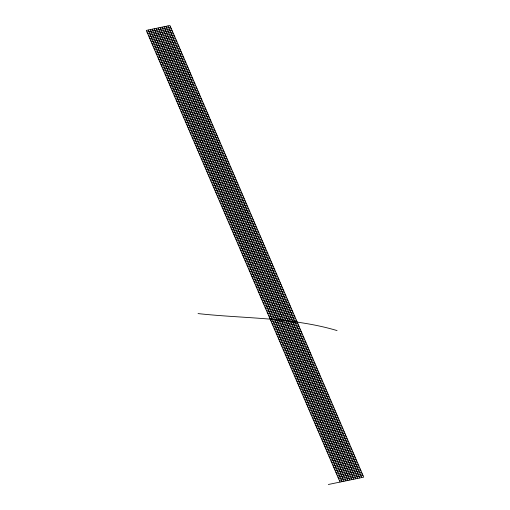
<?xml version="1.0" encoding="UTF-8"?>
<svg xmlns="http://www.w3.org/2000/svg" width="510" height="510" viewBox="0 0 510 510"><rect width="100%" height="100%" fill="white"/><g stroke="black" fill="none" stroke-linecap="round" stroke-linejoin="round"><path stroke-width="0.76" d="M146.995 32.041L170.646 27.119M147.69 33.66L171.341 28.738M148.378 35.279L172.036 30.358M149.073 36.892L172.731 31.977M149.768 38.511L173.425 33.596M150.463 40.131L174.12 35.215M151.158 41.75L174.815 36.828M151.852 43.369L175.51 38.448M152.547 44.988L176.205 40.067M153.242 46.608L176.9 41.686M153.937 48.227L177.595 43.305M154.632 49.846L178.283 44.925M155.327 51.465L178.978 46.544M156.022 53.085L179.673 48.163M156.717 54.704L180.368 49.782M157.411 56.323L181.063 51.402M158.1 57.942L181.758 53.021M158.795 59.555L182.452 54.64M159.49 61.174L183.147 56.259M160.185 62.794L183.842 57.879M160.88 64.413L184.537 59.491M161.574 66.032L185.232 61.111M162.269 67.651L185.927 62.73M162.964 69.271L186.622 64.349M163.659 70.89L187.317 65.968M164.354 72.509L188.011 67.588M165.049 74.129L188.7 69.207M165.744 75.748L189.395 70.826M166.438 77.367L190.09 72.445M167.133 78.986L190.785 74.065M167.828 80.605L191.48 75.684M168.517 82.218L192.174 77.303M169.212 83.838L192.869 78.922M169.906 85.457L193.564 80.542M170.601 87.076L194.259 82.155M171.296 88.695L194.954 83.774M171.991 90.315L195.649 85.393M172.686 91.934L196.344 87.012M173.381 93.553L197.038 88.632M174.076 95.172L197.733 90.251M174.771 96.792L198.428 91.87M175.465 98.411L199.117 93.489M176.16 100.03L199.812 95.109M176.855 101.649L200.506 96.728M177.55 103.269L201.201 98.347M178.245 104.882L201.896 99.966M178.933 106.501L202.591 101.586M179.628 108.12L203.286 103.205M180.323 109.739L203.981 104.818M181.018 111.358L204.676 106.437M181.713 112.978L205.371 108.056M182.408 114.597L206.065 109.675M183.103 116.216L206.76 111.295M183.798 117.835L207.455 112.914M184.492 119.455L208.15 114.533M185.187 121.074L208.839 116.152M185.882 122.693L209.534 117.772M186.577 124.312L210.228 119.391M187.272 125.925L210.923 121.01M187.967 127.545L211.618 122.629M188.655 129.164L212.313 124.249M189.35 130.783L213.008 125.862M190.045 132.402L213.703 127.481M190.74 134.022L214.398 129.1M191.435 135.641L215.092 130.719M192.13 137.26L215.787 132.339M192.825 138.879L216.482 133.958M193.519 140.499L217.177 135.577M194.214 142.118L217.872 137.196M194.909 143.737L218.567 138.816M195.604 145.356L219.255 140.435M196.299 146.976L219.95 142.054M196.994 148.589L220.645 143.673M197.689 150.208L221.34 145.293M198.384 151.827L222.035 146.912M199.072 153.446L222.73 148.525M199.767 155.065L223.425 150.144M200.462 156.685L224.119 151.763M201.157 158.304L224.814 153.382M201.852 159.923L225.509 155.002M202.547 161.542L226.204 156.621M203.241 163.162L226.899 158.24M203.936 164.781L227.594 159.859M204.631 166.4L228.289 161.479M205.326 168.019L228.984 163.098M206.021 169.639L229.672 164.717M206.716 171.252L230.367 166.337M207.411 172.871L231.062 167.956M208.105 174.49L231.757 169.575M208.8 176.109L232.452 171.188M209.489 177.729L233.147 172.807M210.184 179.348L233.841 174.426M210.879 180.967L234.536 176.046M211.573 182.586L235.231 177.665M212.268 184.206L235.926 179.284M212.963 185.825L236.621 180.903M213.658 187.444L237.316 182.523M214.353 189.063L238.011 184.142M215.048 190.683L238.705 185.761M215.743 192.302L239.4 187.38M216.438 193.915L240.089 189M217.132 195.534L240.784 190.619M217.827 197.153L241.479 192.238M218.522 198.772L242.173 193.851M219.217 200.392L242.868 195.47M219.906 202.011L243.563 197.09M220.601 203.63L244.258 198.709M221.295 205.249L244.953 200.328M221.99 206.869L245.648 201.947M222.685 208.488L246.343 203.566M223.38 210.107L247.038 205.186M224.075 211.726L247.732 206.805M224.77 213.346L248.427 208.424M225.465 214.965L249.122 210.043M226.159 216.578L249.811 211.663M226.854 218.197L250.506 213.282M227.549 219.816L251.201 214.901M228.244 221.436L251.895 216.514M228.939 223.055L252.59 218.133M229.627 224.674L253.285 219.753M230.322 226.293L253.98 221.372M231.017 227.913L254.675 222.991M231.712 229.532L255.37 224.61M232.407 231.151L256.065 226.23M233.102 232.77L256.76 227.849M233.797 234.39L257.454 229.468M234.492 236.009L258.149 231.087M235.186 237.622L258.844 232.707M235.881 239.241L259.539 234.326M236.576 240.86L260.227 235.945M237.271 242.48L260.922 237.558M237.966 244.099L261.617 239.177M238.661 245.718L262.312 240.797M239.356 247.337L263.007 242.416M240.044 248.956L263.702 244.035M240.739 250.576L264.397 245.654M241.434 252.195L265.092 247.273M242.129 253.814L265.786 248.893M242.824 255.433L266.481 250.512M243.519 257.053L267.176 252.131M244.213 258.672L267.871 253.75M244.908 260.285L268.566 255.37M245.603 261.904L269.261 256.989M246.298 263.523L269.956 258.608M246.993 265.143L270.644 260.221M247.688 266.762L271.339 261.84M248.383 268.381L272.034 263.46M249.078 270L272.729 265.079M249.772 271.62L273.424 266.698M250.461 273.239L274.119 268.317M251.156 274.858L274.813 269.937M251.851 276.477L275.508 271.556M252.546 278.097L276.203 273.175M253.24 279.716L276.898 274.794M253.935 281.335L277.593 276.414M254.63 282.948L278.288 278.033M255.325 284.567L278.983 279.652M256.02 286.186L279.678 281.271M256.715 287.806L280.373 282.884M257.41 289.425L281.061 284.503M258.105 291.044L281.756 286.123M258.799 292.663L282.451 287.742M259.494 294.283L283.146 289.361M260.189 295.902L283.84 290.981M260.878 297.521L284.535 292.6M261.573 299.14L285.23 294.219M262.267 300.76L285.925 295.838M262.962 302.379L286.62 297.457M263.657 303.998L287.315 299.077M264.352 305.611L288.01 300.696M265.047 307.23L288.705 302.315M265.742 308.85L289.399 303.934M266.437 310.469L290.094 305.547M267.132 312.088L290.783 307.167M267.827 313.707L291.478 308.786M268.521 315.327L292.173 310.405M269.216 316.946L292.867 312.024M269.911 318.565L293.562 313.644M270.6 320.184L294.257 315.263M271.294 321.804L294.952 316.882M271.989 323.423L295.647 318.501M272.684 325.042L296.342 320.121M273.379 326.655L297.037 321.74M274.074 328.274L297.732 323.359M274.769 329.893L298.426 324.978M275.464 331.513L299.121 326.591M276.159 333.132L299.816 328.211M276.853 334.751L300.511 329.83M277.548 336.37L301.2 331.449M278.243 337.99L301.894 333.068M278.938 339.609L302.589 334.688M279.633 341.228L303.284 336.307M280.328 342.847L303.979 337.926M281.016 344.467L304.674 339.545M281.711 346.086L305.369 341.164M282.406 347.705L306.064 342.784M283.101 349.318L306.759 344.403M283.796 350.937L307.453 346.022M284.491 352.557L308.148 347.642M285.186 354.176L308.843 349.254M285.88 355.795L309.538 350.874M286.575 357.414L310.233 352.493M287.27 359.034L310.928 354.112M287.965 360.653L311.616 355.731M288.66 362.272L312.311 357.351M289.355 363.891L313.006 358.97M290.05 365.511L313.701 360.589M290.745 367.13L314.396 362.208M291.433 368.749L315.091 363.828M292.128 370.368L315.786 365.447M292.823 371.981L316.48 367.066M293.518 373.6L317.175 368.685M294.213 375.22L317.87 370.305M294.907 376.839L318.565 371.917M295.602 378.458L319.26 373.537M296.297 380.077L319.955 375.156M296.992 381.697L320.65 376.775M297.687 383.316L321.345 378.394M298.382 384.935L322.033 380.014M299.077 386.554L322.728 381.633M299.772 388.174L323.423 383.252M300.466 389.793L324.118 384.871M301.161 391.412L324.813 386.491M301.85 393.031L325.507 388.11M302.545 394.644L326.202 389.729M303.24 396.264L326.897 391.348M303.934 397.883L327.592 392.968M304.629 399.502L328.287 394.581M305.324 401.121L328.982 396.2M306.019 402.741L329.677 397.819M306.714 404.36L330.372 399.438M307.409 405.979L331.067 401.058M308.104 407.598L331.755 402.677M308.799 409.218L332.45 404.296M309.493 410.837L333.145 405.915M310.188 412.456L333.84 407.535M310.883 414.075L334.534 409.154M311.572 415.695L335.229 410.773M312.267 417.308L335.924 412.392M312.962 418.927L336.619 414.012M313.656 420.546L337.314 415.631M314.351 422.165L338.009 417.244M315.046 423.784L338.704 418.863M315.741 425.404L339.399 420.482M316.436 427.023L340.094 422.101M317.131 428.642L340.788 423.721M317.826 430.261L341.483 425.34M318.52 431.881L342.172 426.959M319.215 433.5L342.867 428.578M319.91 435.119L343.561 430.198M320.605 436.738L344.256 431.817M321.3 438.351L344.951 433.436M321.988 439.971L345.646 435.055M322.683 441.59L346.341 436.675M323.378 443.209L347.036 438.288M324.073 444.828L347.731 439.907M324.768 446.448L348.426 441.526M325.463 448.067L349.12 443.145M326.158 449.686L349.815 444.765M326.853 451.305L350.51 446.384M327.547 452.925L351.205 448.003M328.242 454.544L351.9 449.622M328.937 456.163L352.589 451.242M329.632 457.782L353.283 452.861M330.327 459.402L353.978 454.48M331.022 461.014L354.673 456.099M331.717 462.634L355.368 457.719M332.405 464.253L356.063 459.338M333.1 465.872L356.758 460.951M333.795 467.491L357.453 462.57M334.49 469.111L358.147 464.189M335.185 470.73L358.842 465.808M335.88 472.349L359.537 467.428M336.575 473.969L360.232 469.047M337.269 475.588L360.927 470.666M337.964 477.207L361.622 472.286M338.659 478.826L362.31 473.905M339.354 480.445L363.005 475.524M328.325 484.5L363.7 477.143L169.951 25.5L146.3 30.421L340.049 482.065M198.046 313.586C244.328 318.712 292.102 317.15 337.065 330.582M167.981 25.908L361.73 477.551M166.011 26.322L359.76 477.959M164.041 26.73L357.791 478.374M162.065 27.138L355.814 478.782M160.095 27.553L353.844 479.19M158.125 27.961L351.875 479.604M156.156 28.369L349.905 480.012M154.186 28.783L347.935 480.42M152.209 29.191L345.958 480.834M150.24 29.599L343.989 481.242M148.27 30.007L342.019 481.65"/></g></svg>
